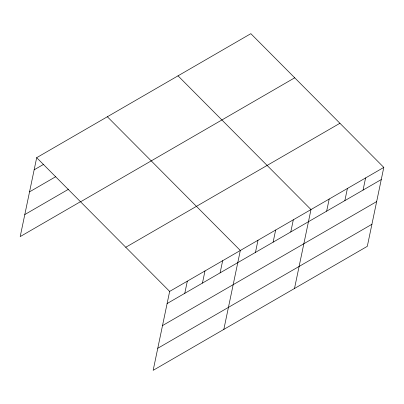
<?xml version="1.0" encoding="UTF-8"?>
<svg xmlns="http://www.w3.org/2000/svg" width="404" height="404" viewBox="0 0 404 404"><rect width="100%" height="100%" fill="white"/><g stroke="black" fill="none" stroke-linecap="round" stroke-linejoin="round"><path stroke-width="0.61" d="M383.8 167.407L169.65 291.405L153.161 370.327L367.312 246.324L383.8 167.407L250.839 33.673L36.688 157.676L20.2 236.593L80.699 201.566M184.779 293.319L187.32 281.174M202.449 283.088L204.985 270.948M220.114 272.857L222.654 260.716M223.831 329.406L240.319 250.485L107.358 116.756M255.449 252.399L257.989 240.254M273.119 242.168L275.654 230.028M290.784 231.941L293.319 219.796M294.501 288.486L310.989 209.565L178.028 75.836M326.654 211.171L329.189 199.026M344.859 200.631L347.395 188.486M363.06 190.087L365.595 177.947M34.148 169.816L43.789 164.236M29.548 191.855L55.782 176.664M24.806 214.559L68.705 189.138M80.563 201.808L294.713 77.805M125.77 247.273L339.921 123.276M167.115 303.55L381.265 179.548M162.509 325.584L376.659 201.586M157.767 348.288L371.917 224.291M36.688 157.676L169.65 291.405"/></g></svg>
